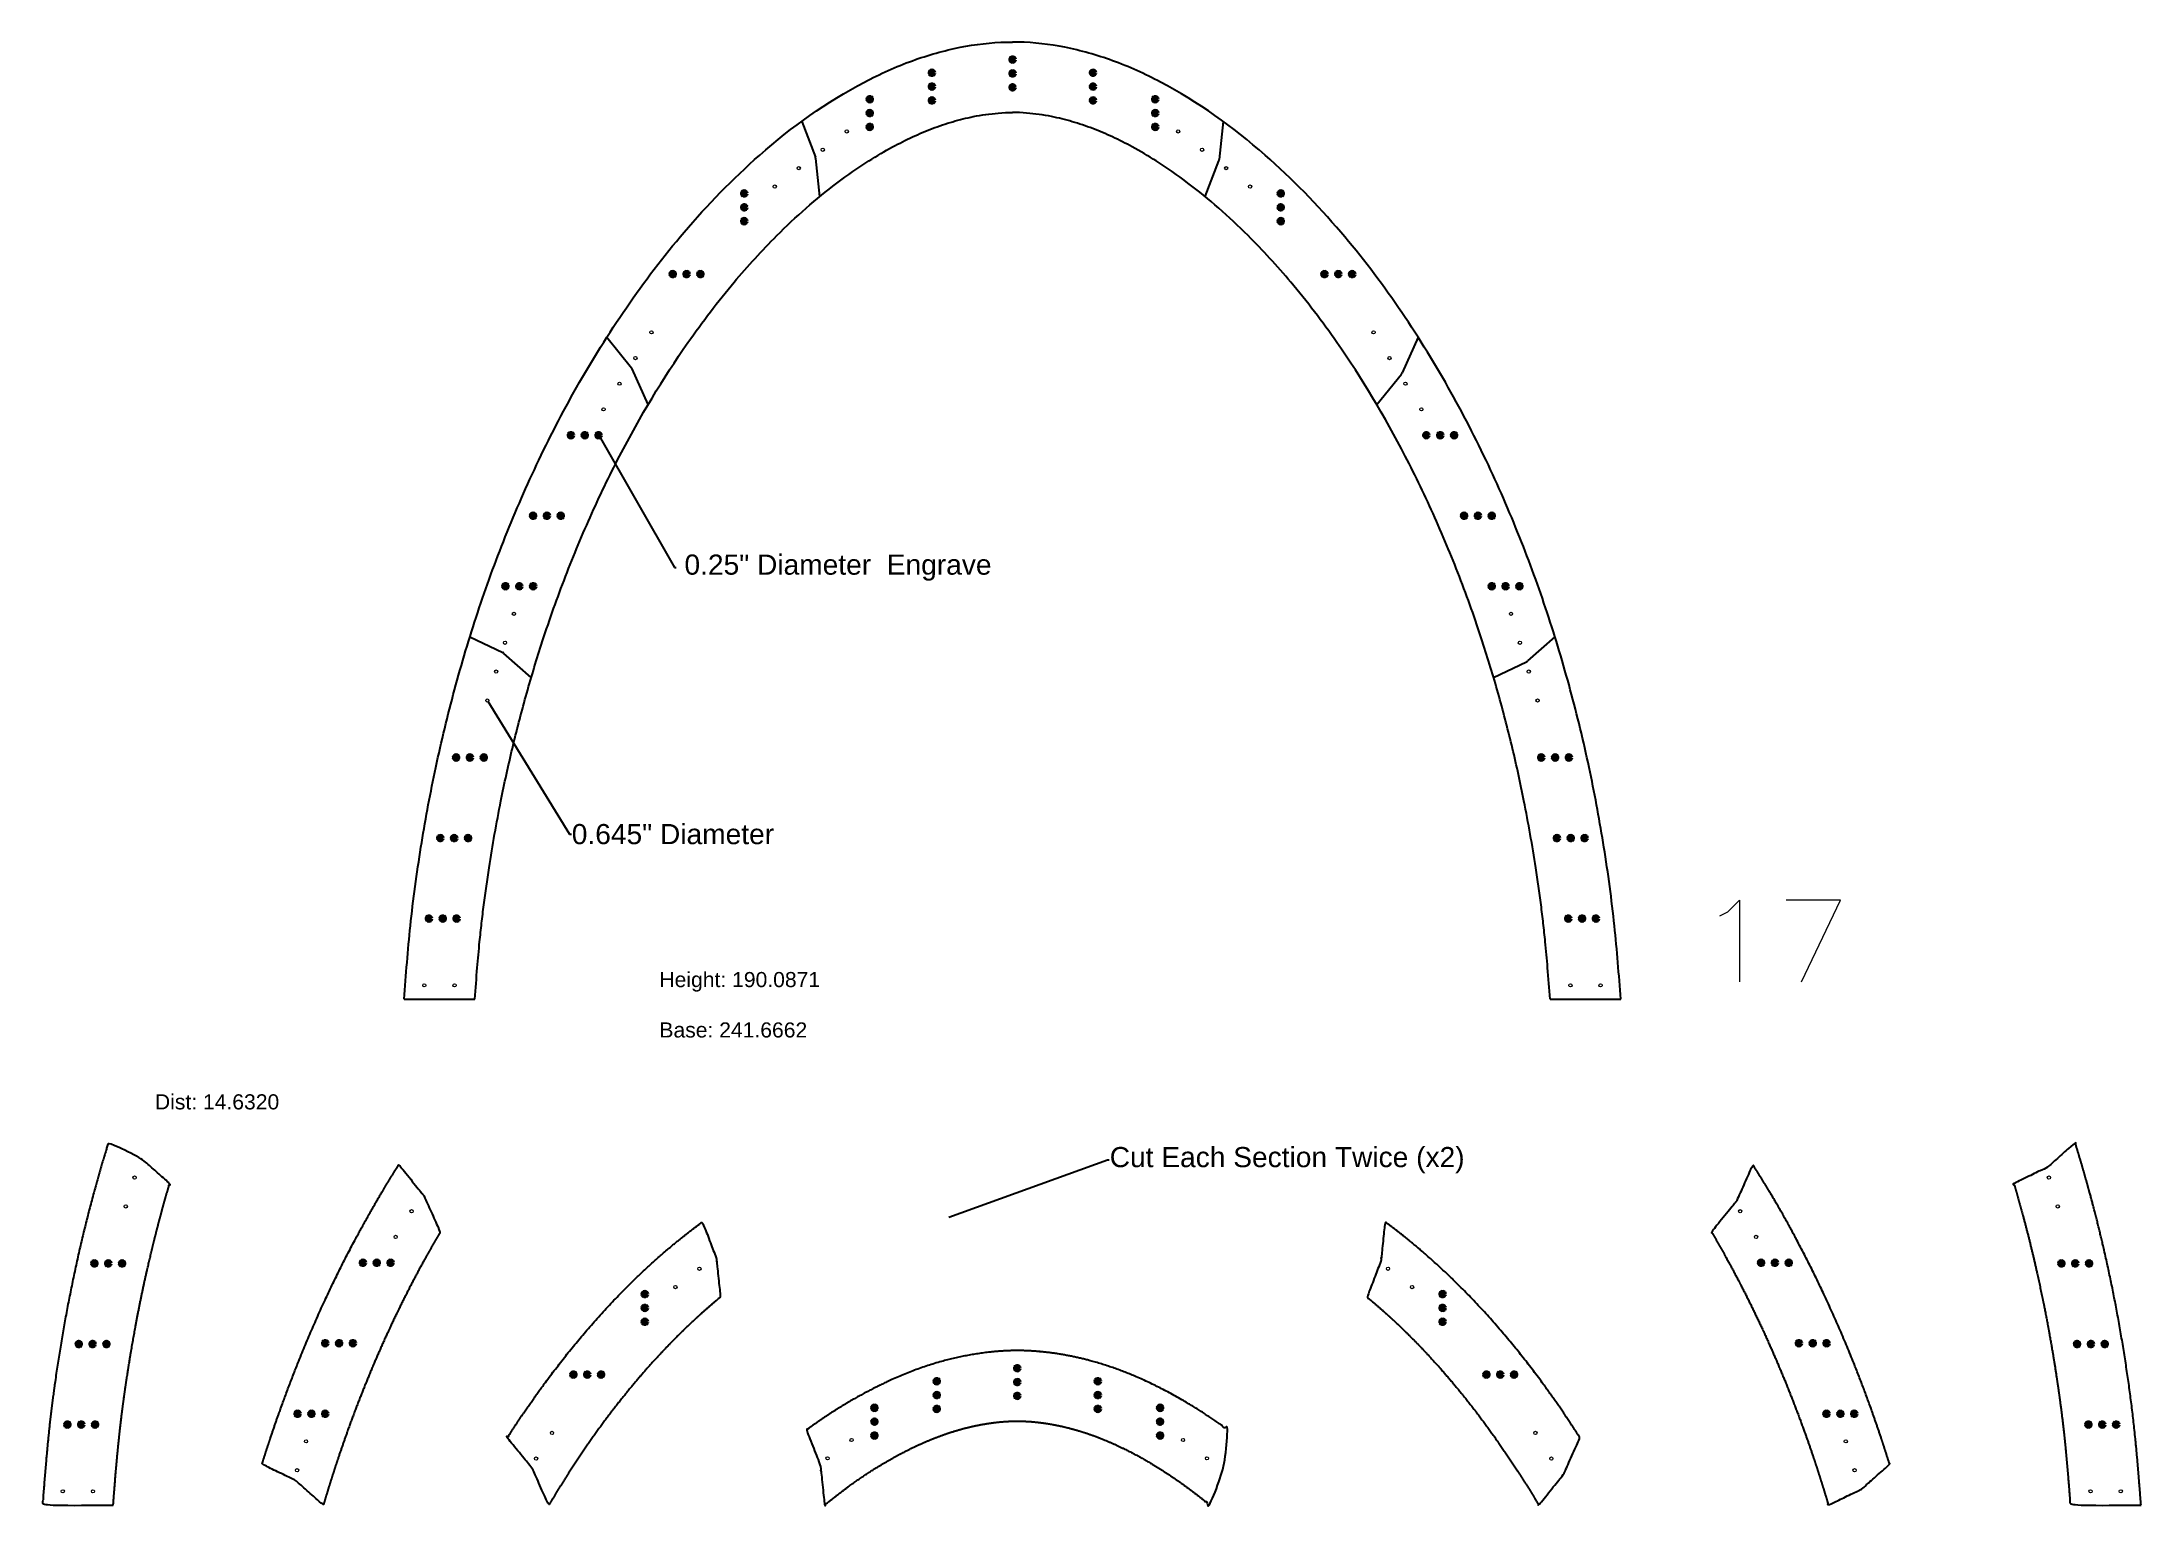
# Model space of a CAD drawing. Header units: inches. Extents: x 2 to 419, y 1 to 292.
import ezdxf
from ezdxf import colors
from ezdxf.entities.mleader import LeaderData, LeaderLine
from ezdxf.math import Vec2, Vec3

# ---------------------------------------------------------------- set-up
doc = ezdxf.new("R2010")
doc.units = ezdxf.units.IN
doc.header["$MEASUREMENT"] = 0
doc.header["$PDMODE"] = 32
doc.header["$PDSIZE"] = 1
for name, color, linetype, lineweight in [('Annotation', 7, 'Continuous', 9), ('Drilling', 3, 'Continuous', 13), ('Engrave', 4, 'Continuous', 50)]:
    doc.layers.add(name, color=color, linetype=linetype, lineweight=lineweight)
doc.styles.get("Standard").update_dxf_attribs({"font": 'Arial.ttf'})

# ---------------------------------------------------------------- blocks, each defined once
blk = doc.blocks.new('*U85')
at = {"layer": 'Engrave'}
blk.add_point((0, 0), dxfattribs=at)
blk = doc.blocks.new('*U86')
at = {"layer": 'Engrave', "color": 0, "linetype": 'ByBlock', "lineweight": -2, "transparency": 16777216}
for p in [(0, 0), (2.75, 0), (5.5, 0)]:
    blk.add_blockref('*U85', p, dxfattribs=at)
blk = doc.blocks.new('*U87')
at = {"layer": 'Engrave'}
blk.add_point((0, 0), dxfattribs=at)
blk = doc.blocks.new('*U88')
at = {"layer": 'Engrave', "color": 0, "linetype": 'ByBlock', "lineweight": -2, "transparency": 16777216}
for p in [(0, 0), (2.75, 0), (5.5, 0)]:
    blk.add_blockref('*U87', p, dxfattribs=at)
blk = doc.blocks.new('*U89')
at = {"layer": 'Engrave'}
blk.add_point((0, 0), dxfattribs=at)
blk = doc.blocks.new('*U90')
at = {"layer": 'Engrave', "color": 0, "linetype": 'ByBlock', "lineweight": -2, "transparency": 16777216}
for p in [(0, 0), (2.75, 0), (5.5, 0)]:
    blk.add_blockref('*U89', p, dxfattribs=at)
blk = doc.blocks.new('*U91')
at = {"layer": 'Engrave'}
blk.add_point((0, 0), dxfattribs=at)
blk = doc.blocks.new('*U92')
at = {"layer": 'Engrave', "color": 0, "linetype": 'ByBlock', "lineweight": -2, "transparency": 16777216}
for p in [(0, 0), (2.75, 0), (5.5, 0)]:
    blk.add_blockref('*U91', p, dxfattribs=at)
blk = doc.blocks.new('*U93')
at = {"layer": 'Engrave'}
blk.add_point((0, 0), dxfattribs=at)
blk = doc.blocks.new('*U94')
at = {"layer": 'Engrave', "color": 0, "linetype": 'ByBlock', "lineweight": -2, "transparency": 16777216}
for p in [(0, 0), (2.75, 0), (5.5, 0)]:
    blk.add_blockref('*U93', p, dxfattribs=at)
blk = doc.blocks.new('*U95')
at = {"layer": 'Engrave'}
blk.add_point((0, 0), dxfattribs=at)
blk = doc.blocks.new('*U96')
at = {"layer": 'Engrave', "color": 0, "linetype": 'ByBlock', "lineweight": -2, "transparency": 16777216}
for p in [(0, 0), (2.75, 0), (5.5, 0)]:
    blk.add_blockref('*U95', p, dxfattribs=at)
blk = doc.blocks.new('*U97')
at = {"layer": 'Engrave'}
blk.add_point((0, 0), dxfattribs=at)
blk = doc.blocks.new('*U98')
at = {"layer": 'Engrave', "color": 0, "linetype": 'ByBlock', "lineweight": -2, "transparency": 16777216}
for p in [(0, 0), (2.75, 0), (5.5, 0)]:
    blk.add_blockref('*U97', p, dxfattribs=at)
blk = doc.blocks.new('*U99')
at = {"layer": 'Engrave'}
blk.add_point((0, 0), dxfattribs=at)
blk = doc.blocks.new('*U100')
at = {"layer": 'Engrave', "color": 0, "linetype": 'ByBlock', "lineweight": -2, "transparency": 16777216}
for p in [(0, 0), (2.75, 0), (5.5, 0)]:
    blk.add_blockref('*U99', p, dxfattribs=at)
blk = doc.blocks.new('*U101')
at = {"layer": 'Engrave'}
blk.add_point((0, 0), dxfattribs=at)
blk = doc.blocks.new('*U102')
at = {"layer": 'Engrave', "color": 0, "linetype": 'ByBlock', "lineweight": -2, "transparency": 16777216}
for p in [(0, 0), (2.75, 0), (5.5, 0)]:
    blk.add_blockref('*U101', p, dxfattribs=at)
blk = doc.blocks.new('*U103')
at = {"layer": 'Engrave'}
blk.add_point((0, 0), dxfattribs=at)
blk = doc.blocks.new('*U104')
at = {"layer": 'Engrave', "color": 0, "linetype": 'ByBlock', "lineweight": -2, "transparency": 16777216}
for p in [(0, 0), (2.75, 0), (5.5, 0)]:
    blk.add_blockref('*U103', p, dxfattribs=at)
blk = doc.blocks.new('*U105')
at = {"layer": 'Engrave'}
blk.add_point((0, 0), dxfattribs=at)
blk = doc.blocks.new('*U106')
at = {"layer": 'Engrave', "color": 0, "linetype": 'ByBlock', "lineweight": -2, "transparency": 16777216}
for p in [(0, 0), (2.75, 0), (5.5, 0)]:
    blk.add_blockref('*U105', p, dxfattribs=at)
blk = doc.blocks.new('*U125')
at = {"layer": 'Engrave'}
blk.add_point((0, 0), dxfattribs=at)
blk = doc.blocks.new('*U126')
at = {"layer": 'Engrave', "color": 0, "linetype": 'ByBlock', "lineweight": -2, "transparency": 16777216}
for p in [(0, 0), (2.75, 0), (5.5, 0)]:
    blk.add_blockref('*U125', p, dxfattribs=at)
blk = doc.blocks.new('*U107')
at = {"layer": 'Engrave'}
blk.add_point((0, 0), dxfattribs=at)
blk = doc.blocks.new('*U108')
at = {"layer": 'Engrave', "color": 0, "linetype": 'ByBlock', "lineweight": -2, "transparency": 16777216}
for p in [(0, 0), (2.75, 0), (5.5, 0)]:
    blk.add_blockref('*U107', p, dxfattribs=at)
blk = doc.blocks.new('*U109')
at = {"layer": 'Engrave'}
blk.add_point((0, 0), dxfattribs=at)
blk = doc.blocks.new('*U110')
at = {"layer": 'Engrave', "color": 0, "linetype": 'ByBlock', "lineweight": -2, "transparency": 16777216}
for p in [(0, 0), (2.75, 0), (5.5, 0)]:
    blk.add_blockref('*U109', p, dxfattribs=at)
blk = doc.blocks.new('*U111')
at = {"layer": 'Engrave'}
blk.add_point((0, 0), dxfattribs=at)
blk = doc.blocks.new('*U112')
at = {"layer": 'Engrave', "color": 0, "linetype": 'ByBlock', "lineweight": -2, "transparency": 16777216}
for p in [(0, 0), (2.75, 0), (5.5, 0)]:
    blk.add_blockref('*U111', p, dxfattribs=at)
blk = doc.blocks.new('*U113')
at = {"layer": 'Engrave'}
blk.add_point((0, 0), dxfattribs=at)
blk = doc.blocks.new('*U114')
at = {"layer": 'Engrave', "color": 0, "linetype": 'ByBlock', "lineweight": -2, "transparency": 16777216}
for p in [(0, 0), (2.75, 0), (5.5, 0)]:
    blk.add_blockref('*U113', p, dxfattribs=at)
blk = doc.blocks.new('*U115')
at = {"layer": 'Engrave'}
blk.add_point((0, 0), dxfattribs=at)
blk = doc.blocks.new('*U116')
at = {"layer": 'Engrave', "color": 0, "linetype": 'ByBlock', "lineweight": -2, "transparency": 16777216}
for p in [(0, 0), (2.75, 0), (5.5, 0)]:
    blk.add_blockref('*U115', p, dxfattribs=at)
blk = doc.blocks.new('*U117')
at = {"layer": 'Engrave'}
blk.add_point((0, 0), dxfattribs=at)
blk = doc.blocks.new('*U118')
at = {"layer": 'Engrave', "color": 0, "linetype": 'ByBlock', "lineweight": -2, "transparency": 16777216}
for p in [(0, 0), (2.75, 0), (5.5, 0)]:
    blk.add_blockref('*U117', p, dxfattribs=at)
blk = doc.blocks.new('*U119')
at = {"layer": 'Engrave'}
blk.add_point((0, 0), dxfattribs=at)
blk = doc.blocks.new('*U120')
at = {"layer": 'Engrave', "color": 0, "linetype": 'ByBlock', "lineweight": -2, "transparency": 16777216}
for p in [(0, 0), (2.75, 0), (5.5, 0)]:
    blk.add_blockref('*U119', p, dxfattribs=at)
blk = doc.blocks.new('*U121')
at = {"layer": 'Engrave'}
blk.add_point((0, 0), dxfattribs=at)
blk = doc.blocks.new('*U122')
at = {"layer": 'Engrave', "color": 0, "linetype": 'ByBlock', "lineweight": -2, "transparency": 16777216}
for p in [(0, 0), (2.75, 0), (5.5, 0)]:
    blk.add_blockref('*U121', p, dxfattribs=at)
blk = doc.blocks.new('*U123')
at = {"layer": 'Engrave'}
blk.add_point((0, 0), dxfattribs=at)
blk = doc.blocks.new('*U124')
at = {"layer": 'Engrave', "color": 0, "linetype": 'ByBlock', "lineweight": -2, "transparency": 16777216}
for p in [(0, 0), (2.75, 0), (5.5, 0)]:
    blk.add_blockref('*U123', p, dxfattribs=at)
blk = doc.blocks.new('*U127')
at = {"layer": 'Engrave'}
blk.add_point((0, 0), dxfattribs=at)
blk = doc.blocks.new('*U128')
at = {"layer": 'Engrave', "color": 0, "linetype": 'ByBlock', "lineweight": -2, "transparency": 16777216}
for p in [(0, 0), (2.75, 0), (5.5, 0)]:
    blk.add_blockref('*U127', p, dxfattribs=at)
blk = doc.blocks.new('*U129')
at = {"layer": 'Engrave'}
blk.add_point((0, 0), dxfattribs=at)
blk = doc.blocks.new('*U130')
at = {"layer": 'Engrave', "color": 0, "linetype": 'ByBlock', "lineweight": -2, "transparency": 16777216}
for p in [(0, 0), (2.75, 0), (5.5, 0)]:
    blk.add_blockref('*U129', p, dxfattribs=at)
blk = doc.blocks.new('*U131')
at = {"layer": 'Engrave'}
blk.add_point((0, 0), dxfattribs=at)
blk = doc.blocks.new('*U132')
at = {"layer": 'Engrave', "color": 0, "linetype": 'ByBlock', "lineweight": -2, "transparency": 16777216}
for p in [(0, 0), (2.75, 0), (5.5, 0)]:
    blk.add_blockref('*U131', p, dxfattribs=at)
blk = doc.blocks.new('*U133')
at = {"layer": 'Engrave'}
blk.add_point((0, 0), dxfattribs=at)
blk = doc.blocks.new('*U134')
at = {"layer": 'Engrave', "color": 0, "linetype": 'ByBlock', "lineweight": -2, "transparency": 16777216}
for p in [(0, 0), (2.75, 0), (5.5, 0)]:
    blk.add_blockref('*U133', p, dxfattribs=at)
blk = doc.blocks.new('*U135')
at = {"layer": 'Engrave'}
blk.add_point((0, 0), dxfattribs=at)
blk = doc.blocks.new('*U136')
at = {"layer": 'Engrave', "color": 0, "linetype": 'ByBlock', "lineweight": -2, "transparency": 16777216}
for p in [(0, 0), (2.75, 0), (5.5, 0)]:
    blk.add_blockref('*U135', p, dxfattribs=at)
blk = doc.blocks.new('*U137')
at = {"layer": 'Engrave'}
blk.add_point((0, 0), dxfattribs=at)
blk = doc.blocks.new('*U138')
at = {"layer": 'Engrave', "color": 0, "linetype": 'ByBlock', "lineweight": -2, "transparency": 16777216}
for p in [(0, 0), (2.75, 0), (5.5, 0)]:
    blk.add_blockref('*U137', p, dxfattribs=at)
blk = doc.blocks.new('*U139')
at = {"layer": 'Engrave'}
blk.add_point((0, 0), dxfattribs=at)
blk = doc.blocks.new('*U140')
at = {"layer": 'Engrave', "color": 0, "linetype": 'ByBlock', "lineweight": -2, "transparency": 16777216}
for p in [(0, 0), (2.75, 0), (5.5, 0)]:
    blk.add_blockref('*U139', p, dxfattribs=at)
blk = doc.blocks.new('*U141')
at = {"layer": 'Engrave'}
blk.add_point((0, 0), dxfattribs=at)
blk = doc.blocks.new('*U142')
at = {"layer": 'Engrave', "color": 0, "linetype": 'ByBlock', "lineweight": -2, "transparency": 16777216}
for p in [(0, 0), (2.75, 0), (5.5, 0)]:
    blk.add_blockref('*U141', p, dxfattribs=at)
blk = doc.blocks.new('*U143')
at = {"layer": 'Engrave'}
blk.add_point((0, 0), dxfattribs=at)
blk = doc.blocks.new('*U144')
at = {"layer": 'Engrave', "color": 0, "linetype": 'ByBlock', "lineweight": -2, "transparency": 16777216}
for p in [(0, 0), (2.75, 0), (5.5, 0)]:
    blk.add_blockref('*U143', p, dxfattribs=at)
blk = doc.blocks.new('*U145')
at = {"layer": 'Engrave'}
blk.add_point((0, 0), dxfattribs=at)
blk = doc.blocks.new('*U146')
at = {"layer": 'Engrave', "color": 0, "linetype": 'ByBlock', "lineweight": -2, "transparency": 16777216}
for p in [(0, 0), (2.75, 0), (5.5, 0)]:
    blk.add_blockref('*U145', p, dxfattribs=at)
blk = doc.blocks.new('*U147')
at = {"layer": 'Engrave'}
blk.add_point((0, 0), dxfattribs=at)
blk = doc.blocks.new('*U148')
at = {"layer": 'Engrave', "color": 0, "linetype": 'ByBlock', "lineweight": -2, "transparency": 16777216}
for p in [(0, 0), (2.75, 0), (5.5, 0)]:
    blk.add_blockref('*U147', p, dxfattribs=at)
blk = doc.blocks.new('*U149')
at = {"layer": 'Engrave'}
blk.add_point((0, 0), dxfattribs=at)
blk = doc.blocks.new('*U150')
at = {"layer": 'Engrave', "color": 0, "linetype": 'ByBlock', "lineweight": -2, "transparency": 16777216}
for p in [(0, 0), (2.75, 0), (5.5, 0)]:
    blk.add_blockref('*U149', p, dxfattribs=at)
blk = doc.blocks.new('*U151')
at = {"layer": 'Engrave'}
blk.add_point((0, 0), dxfattribs=at)
blk = doc.blocks.new('*U152')
at = {"layer": 'Engrave', "color": 0, "linetype": 'ByBlock', "lineweight": -2, "transparency": 16777216}
for p in [(0, 0), (2.75, 0), (5.5, 0)]:
    blk.add_blockref('*U151', p, dxfattribs=at)
blk = doc.blocks.new('*U153')
at = {"layer": 'Engrave'}
blk.add_point((0, 0), dxfattribs=at)
blk = doc.blocks.new('*U154')
at = {"layer": 'Engrave', "color": 0, "linetype": 'ByBlock', "lineweight": -2, "transparency": 16777216}
for p in [(0, 0), (2.75, 0), (5.5, 0)]:
    blk.add_blockref('*U153', p, dxfattribs=at)
blk = doc.blocks.new('*U155')
at = {"layer": 'Engrave'}
blk.add_point((0, 0), dxfattribs=at)
blk = doc.blocks.new('*U156')
at = {"layer": 'Engrave', "color": 0, "linetype": 'ByBlock', "lineweight": -2, "transparency": 16777216}
for p in [(0, 0), (2.75, 0), (5.5, 0)]:
    blk.add_blockref('*U155', p, dxfattribs=at)
blk = doc.blocks.new('*U157')
at = {"layer": 'Engrave'}
blk.add_point((0, 0), dxfattribs=at)
blk = doc.blocks.new('*U158')
at = {"layer": 'Engrave', "color": 0, "linetype": 'ByBlock', "lineweight": -2, "transparency": 16777216}
for p in [(0, 0), (2.75, 0), (5.5, 0)]:
    blk.add_blockref('*U157', p, dxfattribs=at)
blk = doc.blocks.new('*U159')
at = {"layer": 'Engrave'}
blk.add_point((0, 0), dxfattribs=at)
blk = doc.blocks.new('*U160')
at = {"layer": 'Engrave', "color": 0, "linetype": 'ByBlock', "lineweight": -2, "transparency": 16777216}
for p in [(0, 0), (2.75, 0), (5.5, 0)]:
    blk.add_blockref('*U159', p, dxfattribs=at)
blk = doc.blocks.new('*U161')
at = {"layer": 'Engrave'}
blk.add_point((0, 0), dxfattribs=at)
blk = doc.blocks.new('*U162')
at = {"layer": 'Engrave', "color": 0, "linetype": 'ByBlock', "lineweight": -2, "transparency": 16777216}
for p in [(0, 0), (2.75, 0), (5.5, 0)]:
    blk.add_blockref('*U161', p, dxfattribs=at)
blk = doc.blocks.new('*U167')
at = {"layer": 'Engrave'}
blk.add_point((0, 0), dxfattribs=at)
blk = doc.blocks.new('*U168')
at = {"layer": 'Engrave', "color": 0, "linetype": 'ByBlock', "lineweight": -2, "transparency": 16777216}
for p in [(0, 0), (2.75, 0), (5.5, 0)]:
    blk.add_blockref('*U167', p, dxfattribs=at)
blk = doc.blocks.new('*U163')
at = {"layer": 'Engrave'}
blk.add_point((0, 0), dxfattribs=at)
blk = doc.blocks.new('*U164')
at = {"layer": 'Engrave', "color": 0, "linetype": 'ByBlock', "lineweight": -2, "transparency": 16777216}
for p in [(0, 0), (2.75, 0), (5.5, 0)]:
    blk.add_blockref('*U163', p, dxfattribs=at)
blk = doc.blocks.new('*U165')
at = {"layer": 'Engrave'}
blk.add_point((0, 0), dxfattribs=at)
blk = doc.blocks.new('*U166')
at = {"layer": 'Engrave', "color": 0, "linetype": 'ByBlock', "lineweight": -2, "transparency": 16777216}
for p in [(0, 0), (2.75, 0), (5.5, 0)]:
    blk.add_blockref('*U165', p, dxfattribs=at)

msp = doc.modelspace()

# ---------------------------------------------------------------- linework, layer by layer
for p, q in [((152.71, 275.99), (155.44, 268.88)), ((236.42, 275.99), (235.62, 268.42)), ((156.3, 261.06), (155.5, 268.63)), ((232.83, 261.06), (235.56, 268.17)), ((114, 233.14), (118.88, 227.07)), ((275.13, 233.14), (271.94, 226.04)), ((122.2, 219.75), (119.01, 226.85)), ((266.93, 219.75), (271.81, 225.82)), ((86.82, 173.66), (93.34, 170.49)), ((302.31, 173.66), (296.89, 168.85)), ((98.99, 165.53), (93.57, 170.34)), ((290.14, 165.53), (296.66, 168.69)), ((73.73, 101.67), (87.77, 101.67)), ((301.36, 101.67), (315.4, 101.67))]:
    msp.add_line(p, q)
for centre, start, end in [((154.5, 268.53), 6.0181, 20.9819), ((234.62, 268.53), 339.0181, 353.9819), ((118.1, 226.45), 24.1817, 38.8183), ((271.03, 226.45), 321.1817, 335.8183), ((92.9, 169.59), 48.3938, 64.1062), ((296.23, 169.59), 295.8938, 311.6062)]:
    msp.add_arc(centre, 1, start, end)
for points, knots in [([(73.73, 101.67), (74.11, 106.53), (74.88, 116.63), (76.94, 131.67), (79.75, 147), (83.38, 162.24), (87.89, 177.53), (93.38, 192.77), (99.97, 208.06), (108.01, 223.66), (117.67, 239.21), (129.6, 254.89), (144.87, 270.65), (160.53, 281.93), (174.43, 288.2), (183.94, 290.91), (190.68, 291.7), (194.17, 291.75), (194.56, 291.75)], [0, 0, 0, 0, 23.074136, 47.96793, 71.832421, 96.848881, 122.109788, 147.280559, 173.506416, 200.859515, 230.311653, 260.084115, 293.965839, 333.990233, 350.454723, 365.959246, 380.614337, 382.463671, 382.463671, 382.463671, 382.463671]), ([(315.4, 101.67), (315.02, 106.53), (314.25, 116.63), (312.19, 131.67), (309.38, 147), (305.75, 162.24), (301.24, 177.53), (295.74, 192.77), (289.16, 208.06), (281.12, 223.66), (271.46, 239.21), (259.53, 254.89), (244.25, 270.65), (228.6, 281.93), (214.7, 288.2), (205.19, 290.91), (198.45, 291.7), (194.96, 291.75), (194.56, 291.75)], [0, 0, 0, 0, 23.074136, 47.96793, 71.832421, 96.848881, 122.109788, 147.280559, 173.506416, 200.859515, 230.311653, 260.084115, 293.965839, 333.990233, 350.454723, 365.959246, 380.614337, 382.463671, 382.463671, 382.463671, 382.463671]), ([(87.77, 101.67), (87.94, 103.78), (88.1, 105.87), (88.42, 109.66), (88.57, 111.38), (88.86, 114.3), (88.99, 115.52), (89.27, 117.96), (89.42, 119.19), (89.89, 122.86), (90.24, 125.31), (90.96, 129.99), (91.33, 132.22), (92.11, 136.65), (92.52, 138.86), (93.66, 144.55), (94.42, 148.02), (96.07, 154.94), (96.97, 158.39), (98.88, 165.24), (99.9, 168.64), (102.37, 176.32), (103.88, 180.6), (107.11, 189.06), (108.84, 193.24), (112.52, 201.48), (114.47, 205.54), (120.6, 217.36), (125.12, 224.92), (133.01, 236.21), (136.06, 240.21), (141.99, 247.27), (144.82, 250.37), (149.65, 255.19), (151.6, 257.01), (157.57, 262.25), (161.74, 265.42), (167.6, 269.13), (169.18, 270.06), (172.07, 271.62), (173.38, 272.29), (176, 273.5), (177.31, 274.06), (179.97, 275.08), (181.33, 275.53), (184.05, 276.33), (185.42, 276.67), (188.45, 277.27), (190.11, 277.5), (192.7, 277.71), (193.64, 277.75), (194.56, 277.75)], [1.703626, 1.703626, 1.703626, 1.703626, 11.783343, 11.783343, 20.253645, 20.253645, 26.400184, 26.400184, 32.546722, 32.546722, 44.839799, 44.839799, 55.970934, 55.970934, 67.102069, 67.102069, 84.776048, 84.776048, 102.450027, 102.450027, 120.124006, 120.124006, 142.744732, 142.744732, 165.365458, 165.365458, 187.986185, 187.986185, 232.414026, 232.414026, 258.165004, 258.165004, 279.941924, 279.941924, 293.942569, 293.942569, 321.94386, 321.94386, 332.080621, 332.080621, 340.35508, 340.35508, 348.629539, 348.629539, 357.193323, 357.193323, 365.757107, 365.757107, 376.288673, 376.288673, 382.365283, 382.365283, 382.365283, 382.365283]), ([(301.36, 101.67), (301.19, 103.78), (301.03, 105.87), (300.71, 109.66), (300.56, 111.38), (300.27, 114.3), (300.14, 115.52), (299.86, 117.96), (299.71, 119.19), (299.24, 122.86), (298.89, 125.31), (298.17, 129.99), (297.8, 132.22), (297.02, 136.65), (296.6, 138.86), (295.47, 144.55), (294.71, 148.02), (293.05, 154.94), (292.16, 158.39), (290.25, 165.24), (289.23, 168.64), (286.76, 176.32), (285.25, 180.6), (282.02, 189.06), (280.29, 193.24), (276.61, 201.48), (274.66, 205.54), (268.52, 217.36), (264.01, 224.92), (256.12, 236.21), (253.07, 240.21), (247.14, 247.27), (244.31, 250.37), (239.47, 255.19), (237.53, 257.01), (231.55, 262.25), (227.39, 265.42), (221.53, 269.13), (219.95, 270.06), (217.06, 271.62), (215.75, 272.29), (213.13, 273.5), (211.82, 274.06), (209.16, 275.08), (207.8, 275.53), (205.08, 276.33), (203.71, 276.67), (200.68, 277.27), (199.02, 277.5), (196.43, 277.71), (195.49, 277.75), (194.56, 277.75)], [1.703626, 1.703626, 1.703626, 1.703626, 11.783343, 11.783343, 20.253645, 20.253645, 26.400184, 26.400184, 32.546722, 32.546722, 44.839799, 44.839799, 55.970934, 55.970934, 67.102069, 67.102069, 84.776048, 84.776048, 102.450027, 102.450027, 120.124006, 120.124006, 142.744732, 142.744732, 165.365458, 165.365458, 187.986185, 187.986185, 232.414026, 232.414026, 258.165004, 258.165004, 279.941924, 279.941924, 293.942569, 293.942569, 321.94386, 321.94386, 332.080621, 332.080621, 340.35508, 340.35508, 348.629539, 348.629539, 357.193323, 357.193323, 365.757107, 365.757107, 376.288673, 376.288673, 382.365283, 382.365283, 382.365283, 382.365283])]:
    msp.add_open_spline(points, degree=3, knots=knots)
for points, weights, knots in [([(15.96, 1.2), (11.28, 1.2), (6.6, 1.2), (1.91, 1.2), (2.29, 6.06), (3.07, 16.17), (5.12, 31.21), (7.94, 46.54), (11.25, 60.47), (13.82, 69.38), (15, 73.2), (17.18, 72.14), (19.35, 71.09), (21.52, 70.03), (21.61, 69.99), (21.68, 69.94), (21.75, 69.88), (23.56, 68.27), (25.36, 66.67), (27.17, 65.07), (26.81, 63.83), (26.45, 62.59), (25.15, 57.93), (24.26, 54.48), (22.6, 47.56), (21.84, 44.09), (20.71, 38.39), (20.29, 36.19), (19.51, 31.76), (19.14, 29.53), (18.42, 24.85), (18.07, 22.4), (17.6, 18.73), (17.45, 17.5), (17.18, 15.06), (17.05, 13.84), (16.76, 10.92), (16.6, 9.2), (16.28, 5.41), (16.12, 3.32), (15.96, 1.2)], [1, 1, 1, 1, 1, 1, 1, 1, 1, 1, 1, 1, 1, 1, 0.993742883973, 0.993742883973, 1, 1, 1, 1, 1, 1, 1, 1, 1, 1, 1, 1, 1, 1, 1, 1, 1, 1, 1, 1, 1, 1, 1, 1, 1], [0, 0, 0, 0, 1, 1, 1, 24.074136, 48.96793, 72.832421, 97.848881, 116.744684, 116.744684, 116.744684, 117.744684, 117.744684, 117.744684, 118.018916, 118.018916, 118.018916, 119.018916, 119.018916, 119.018916, 125.427659, 125.427659, 143.101638, 143.101638, 160.775617, 160.775617, 171.906752, 171.906752, 183.037887, 183.037887, 195.330964, 195.330964, 201.477502, 201.477502, 207.624041, 207.624041, 216.094343, 216.094343, 226.17406, 226.17406, 226.17406, 226.17406]), ([(418.72, 1.2), (414.04, 1.2), (409.36, 1.2), (404.68, 1.2), (404.51, 3.32), (404.35, 5.41), (404.03, 9.2), (403.88, 10.92), (403.59, 13.84), (403.46, 15.06), (403.18, 17.5), (403.03, 18.73), (402.56, 22.4), (402.21, 24.85), (401.49, 29.53), (401.12, 31.76), (400.34, 36.19), (399.93, 38.39), (398.79, 44.09), (398.03, 47.56), (396.38, 54.48), (395.48, 57.93), (394.18, 62.59), (393.83, 63.83), (393.46, 65.07), (395.64, 66.12), (397.81, 67.18), (399.98, 68.23), (400.07, 68.27), (400.14, 68.32), (400.21, 68.38), (402.02, 69.99), (403.82, 71.59), (405.63, 73.2), (406.82, 69.38), (409.38, 60.47), (412.7, 46.54), (415.51, 31.21), (417.57, 16.17), (418.34, 6.06), (418.72, 1.2)], [1, 1, 1, 1, 1, 1, 1, 1, 1, 1, 1, 1, 1, 1, 1, 1, 1, 1, 1, 1, 1, 1, 1, 1, 1, 1, 1, 1, 0.993742883973, 0.993742883973, 1, 1, 1, 1, 1, 1, 1, 1, 1, 1, 1], [0, 0, 0, 0, 1, 1, 1, 11.079717, 11.079717, 19.550019, 19.550019, 25.696558, 25.696558, 31.843096, 31.843096, 44.136173, 44.136173, 55.267308, 55.267308, 66.398443, 66.398443, 84.072422, 84.072422, 101.746401, 101.746401, 108.155144, 108.155144, 108.155144, 109.155144, 109.155144, 109.155144, 109.429376, 109.429376, 109.429376, 110.429376, 110.429376, 110.429376, 129.325179, 154.341639, 178.20613, 203.099924, 226.17406, 226.17406, 226.17406, 226.17406]), ([(77.71, 62.53), (77.68, 62.61), (77.64, 62.68), (77.58, 62.75), (75.95, 64.77), (74.33, 66.79), (72.7, 68.81), (70.61, 65.54), (65.64, 57.25), (58.67, 43.73), (52.09, 28.45), (47.95, 16.96), (45.92, 10.62), (45.52, 9.33), (47.7, 8.28), (49.87, 7.22), (52.04, 6.17), (52.13, 6.13), (52.2, 6.08), (52.27, 6.02), (54.08, 4.41), (55.88, 2.81), (57.69, 1.2), (58.33, 3.37), (58.99, 5.53), (61.08, 12), (62.58, 16.27), (65.81, 24.73), (67.54, 28.92), (71.22, 37.16), (73.17, 41.22), (77.04, 48.67), (78.93, 52.08), (80.9, 55.43), (79.84, 57.79), (78.78, 60.16), (77.71, 62.53)], [1, 0.994569132604, 0.994569132604, 1, 1, 1, 1, 1, 1, 1, 1, 1, 1, 1, 1, 1, 1, 0.993742883973, 0.993742883973, 1, 1, 1, 1, 1, 1, 1, 1, 1, 1, 1, 1, 1, 1, 1, 1, 1, 1], [0, 0, 0, 0, 0.255459, 0.255459, 0.255459, 1.255459, 1.255459, 1.255459, 19.633381, 46.986481, 73.212337, 98.383109, 104.748212, 104.748212, 104.748212, 105.748212, 105.748212, 105.748212, 106.022444, 106.022444, 106.022444, 107.022444, 107.022444, 107.022444, 118.28768, 118.28768, 140.908406, 140.908406, 163.529132, 163.529132, 186.149859, 186.149859, 205.802101, 205.802101, 205.802101, 206.802101, 206.802101, 206.802101, 206.802101]), ([(338.43, 61.71), (339.49, 64.08), (340.55, 66.45), (341.62, 68.81), (343.71, 65.54), (348.68, 57.25), (355.65, 43.73), (362.23, 28.45), (366.37, 16.96), (368.39, 10.62), (368.79, 9.33), (366.99, 7.73), (365.18, 6.12), (363.38, 4.52), (363.31, 4.46), (363.23, 4.41), (363.15, 4.37), (360.97, 3.31), (358.8, 2.26), (356.63, 1.2), (355.99, 3.37), (355.32, 5.53), (353.24, 12), (351.74, 16.27), (348.5, 24.73), (346.78, 28.92), (343.1, 37.16), (341.15, 41.22), (337.28, 48.67), (335.39, 52.08), (333.41, 55.43), (335.04, 57.45), (336.67, 59.47), (338.29, 61.49), (338.35, 61.56), (338.39, 61.63), (338.43, 61.71)], [1, 1, 1, 1, 1, 1, 1, 1, 1, 1, 1, 1, 1, 1, 0.993742883973, 0.993742883973, 1, 1, 1, 1, 1, 1, 1, 1, 1, 1, 1, 1, 1, 1, 1, 1, 1, 1, 0.994569132604, 0.994569132604, 1], [0, 0, 0, 0, 1, 1, 1, 19.377923, 46.731022, 72.956879, 98.12765, 104.492754, 104.492754, 104.492754, 105.492754, 105.492754, 105.492754, 105.766986, 105.766986, 105.766986, 106.766986, 106.766986, 106.766986, 118.032221, 118.032221, 140.652948, 140.652948, 163.273674, 163.273674, 185.8944, 185.8944, 205.546642, 205.546642, 205.546642, 206.546642, 206.546642, 206.546642, 206.802101, 206.802101, 206.802101, 206.802101]), ([(135.71, 50.34), (134.8, 52.71), (133.89, 55.08), (132.98, 57.45), (130.1, 55.34), (121.72, 48.58), (109.86, 36.34), (100.29, 23.76), (95.52, 16.56), (94.26, 14.59), (95.89, 12.57), (97.52, 10.55), (99.15, 8.52), (99.2, 8.46), (99.24, 8.38), (99.28, 8.31), (100.34, 5.94), (101.4, 3.57), (102.47, 1.2), (104.96, 5.42), (107.6, 9.53), (113.27, 17.66), (116.32, 21.66), (122.25, 28.72), (125.08, 31.82), (129.92, 36.64), (131.86, 38.46), (134.75, 40.99), (135.65, 41.76), (136.56, 42.51), (136.3, 45.04), (136.03, 47.56), (135.77, 50.08), (135.76, 50.17), (135.74, 50.26), (135.71, 50.34)], [1, 1, 1, 1, 1, 1, 1, 1, 1, 1, 1, 1, 1, 0.994569132604, 0.994569132604, 1, 1, 1, 1, 1, 1, 1, 1, 1, 1, 1, 1, 1, 1, 1, 1, 1, 1, 0.994324033151, 0.994324033151, 1], [0, 0, 0, 0, 1, 1, 1, 17.836395, 51.718119, 81.490581, 92.564796, 92.564796, 92.564796, 93.564796, 93.564796, 93.564796, 93.820255, 93.820255, 93.820255, 94.820255, 94.820255, 94.820255, 119.595854, 119.595854, 145.346833, 145.346833, 167.123752, 167.123752, 181.124397, 181.124397, 187.405322, 187.405322, 187.405322, 188.405322, 188.405322, 188.405322, 188.66649, 188.66649, 188.66649, 188.66649]), ([(267.72, 49.62), (267.75, 49.7), (267.77, 49.79), (267.78, 49.87), (268.04, 52.4), (268.31, 54.92), (268.57, 57.45), (271.45, 55.34), (279.83, 48.58), (291.69, 36.34), (301.26, 23.76), (306.03, 16.56), (307.29, 14.59), (306.23, 12.22), (305.16, 9.86), (304.1, 7.49), (304.06, 7.41), (304.02, 7.34), (303.97, 7.27), (302.34, 5.25), (300.71, 3.23), (299.09, 1.2), (296.59, 5.42), (293.96, 9.53), (288.28, 17.66), (285.23, 21.66), (279.3, 28.72), (276.47, 31.82), (271.63, 36.64), (269.69, 38.46), (266.8, 40.99), (265.9, 41.76), (264.99, 42.51), (265.9, 44.88), (266.81, 47.25), (267.72, 49.62)], [1, 0.994324033151, 0.994324033151, 1, 1, 1, 1, 1, 1, 1, 1, 1, 1, 1, 1, 1, 0.994569132604, 0.994569132604, 1, 1, 1, 1, 1, 1, 1, 1, 1, 1, 1, 1, 1, 1, 1, 1, 1, 1], [0, 0, 0, 0, 0.261168, 0.261168, 0.261168, 1.261168, 1.261168, 1.261168, 18.097563, 51.979287, 81.751749, 92.825964, 92.825964, 92.825964, 93.825964, 93.825964, 93.825964, 94.081422, 94.081422, 94.081422, 95.081422, 95.081422, 95.081422, 119.857021, 119.857021, 145.608, 145.608, 167.38492, 167.38492, 181.385565, 181.385565, 187.66649, 187.66649, 187.66649, 188.66649, 188.66649, 188.66649, 188.66649]), ([(156.4, 9.03), (155.49, 11.4), (154.58, 13.77), (153.67, 16.14), (157.63, 19.04), (164.74, 23.54), (175.38, 28.35), (184.89, 31.05), (191.64, 31.84), (195.13, 31.9), (195.52, 31.9), (195.91, 31.9), (199.4, 31.84), (206.15, 31.05), (215.66, 28.35), (226.31, 23.54), (233.41, 19.04), (237.37, 16.14), (237.11, 13.61), (236.84, 11.09), (236.58, 8.57), (236.57, 8.48), (236.55, 8.39), (236.51, 8.31), (235.61, 5.94), (234.7, 3.57), (233.79, 1.2), (230.64, 3.8), (227.38, 6.18), (222.49, 9.28), (220.91, 10.2), (218.02, 11.77), (216.7, 12.43), (214.09, 13.65), (212.78, 14.2), (210.11, 15.22), (208.76, 15.68), (206.03, 16.47), (204.67, 16.81), (201.64, 17.41), (199.97, 17.65), (197.39, 17.85), (196.45, 17.89), (195.52, 17.9), (194.6, 17.89), (193.65, 17.85), (191.07, 17.65), (189.4, 17.41), (186.37, 16.81), (185.01, 16.47), (182.29, 15.68), (180.93, 15.22), (178.27, 14.2), (176.96, 13.65), (174.34, 12.43), (173.03, 11.77), (170.13, 10.2), (168.56, 9.28), (163.66, 6.18), (160.41, 3.8), (157.25, 1.2), (156.99, 3.73), (156.72, 6.25), (156.46, 8.78), (156.45, 8.86), (156.43, 8.95), (156.4, 9.03)], [1, 1, 1, 1, 1, 1, 1, 1, 1, 1, 1, 1, 1, 1, 1, 1, 1, 1, 1, 1, 1, 0.994324033151, 0.994324033151, 1, 1, 1, 1, 1, 1, 1, 1, 1, 1, 1, 1, 1, 1, 1, 1, 1, 1, 1, 1, 1, 1, 1, 1, 1, 1, 1, 1, 1, 1, 1, 1, 1, 1, 1, 1, 1, 1, 1, 1, 1, 0.994324033151, 0.994324033151, 1], [0, 0, 0, 0, 1, 1, 1, 24.187999, 40.652489, 56.157012, 70.812103, 72.661437, 72.661437, 72.661437, 74.510771, 89.165862, 104.670385, 121.134875, 144.322874, 144.322874, 144.322874, 145.322874, 145.322874, 145.322874, 145.584041, 145.584041, 145.584041, 146.584041, 146.584041, 146.584041, 168.304407, 168.304407, 178.441168, 178.441168, 186.715627, 186.715627, 194.990086, 194.990086, 203.55387, 203.55387, 212.117654, 212.117654, 222.64922, 222.64922, 228.725831, 228.725831, 228.725831, 234.802441, 234.802441, 245.334007, 245.334007, 253.897791, 253.897791, 262.461575, 262.461575, 270.736034, 270.736034, 279.010493, 279.010493, 289.147255, 289.147255, 310.86762, 310.86762, 310.86762, 311.86762, 311.86762, 311.86762, 312.128787, 312.128787, 312.128787, 312.128787])]:
    msp.add_rational_spline(points, weights, degree=3, knots=knots)
at = {"layer": 'Annotation'}
for points in [[(335.09, 118.25), (336.63, 119.02), (338.95, 121.33), (338.95, 105.13)], [(351.29, 105.13), (359.01, 121.33), (348.21, 121.33)]]:
    msp.add_lwpolyline(points, dxfattribs=at)
at = {"layer": 'Drilling'}
for centre, radius in [((161.65, 274), 0.323), ((227.48, 274), 0.323), ((152.12, 266.7), 0.323), ((156.89, 270.35), 0.323), ((232.24, 270.35), 0.323), ((237.01, 266.7), 0.323), ((147.36, 263.05), 0.323), ((241.77, 263.05), 0.323), ((122.85, 234.09), 0.322), ((266.28, 234.09), 0.322), ((119.68, 228.99), 0.322), ((269.45, 228.99), 0.322), ((116.52, 223.9), 0.322), ((272.61, 223.9), 0.322), ((113.35, 218.8), 0.322), ((275.78, 218.8), 0.322), ((95.54, 178.2), 0.322), ((293.58, 178.2), 0.322), ((93.78, 172.46), 0.322), ((295.35, 172.46), 0.322), ((92.02, 166.73), 0.322), ((297.11, 166.73), 0.322), ((90.26, 160.99), 0.322), ((298.87, 160.99), 0.322), ((77.75, 104.42), 0.323), ((83.75, 104.42), 0.323), ((305.38, 104.42), 0.323), ((311.38, 104.42), 0.323), ((20.21, 66.26), 0.322), ((400.43, 66.26), 0.322), ((18.45, 60.53), 0.322), ((75.22, 59.57), 0.322), ((339.1, 59.57), 0.322), ((402.19, 60.53), 0.322), ((72.05, 54.47), 0.322), ((342.26, 54.47), 0.322), ((132.39, 48.15), 0.323), ((269.16, 48.15), 0.323), ((127.63, 44.51), 0.323), ((273.93, 44.51), 0.323), ((54.25, 13.87), 0.322), ((103.11, 15.54), 0.322), ((162.61, 14.14), 0.323), ((228.44, 14.14), 0.323), ((298.44, 15.54), 0.322), ((360.07, 13.87), 0.322), ((52.49, 8.14), 0.322), ((99.95, 10.45), 0.322), ((157.84, 10.5), 0.323), ((233.2, 10.5), 0.323), ((301.6, 10.45), 0.322), ((361.83, 8.14), 0.322), ((5.94, 3.95), 0.323), ((11.94, 3.95), 0.323), ((408.7, 3.95), 0.323), ((414.7, 3.95), 0.323)]:
    msp.add_circle(centre, radius, dxfattribs=at)

# ---------------------------------------------------------------- block references
at = {"layer": 'Engrave', "rotation": 270}
for name, p in [('*U100', (194.58, 288.25)), ('*U102', (178.56, 285.65)), ('*U104', (166.21, 280.39)), ('*U106', (141.29, 261.67)), ('*U142', (121.55, 43.12)), ('*U146', (179.52, 25.8)), ('*U144', (195.53, 28.4)), ('*U148', (167.16, 20.53))]:
    msp.add_blockref(name, p, dxfattribs=at)
at = {"layer": 'Engrave', "xscale": -1, "rotation": 90}
for name, p in [('*U120', (210.56, 285.65)), ('*U122', (222.92, 280.39)), ('*U124', (247.84, 261.67)), ('*U156', (280, 43.12)), ('*U150', (211.52, 25.8)), ('*U152', (223.88, 20.53))]:
    msp.add_blockref(name, p, dxfattribs=at)
at = {"layer": 'Engrave'}
for name, p in [('*U98', (127.09, 245.67)), ('*U96', (106.86, 213.67)), ('*U94', (99.35, 197.67)), ('*U92', (93.87, 183.67)), ('*U90', (84.05, 149.67)), ('*U88', (80.93, 133.67)), ('*U86', (78.67, 117.67)), ('*U132', (12.23, 49.2)), ('*U138', (65.56, 49.34)), ('*U130', (9.12, 33.2)), ('*U136', (58.06, 33.34)), ('*U140', (107.36, 27.12)), ('*U128', (6.85, 17.2)), ('*U134', (52.57, 19.34))]:
    msp.add_blockref(name, p, dxfattribs=at)
at = {"layer": 'Engrave', "xscale": -1}
for name, p in [('*U118', (262.04, 245.67)), ('*U116', (282.27, 213.67)), ('*U114', (289.77, 197.67)), ('*U112', (295.26, 183.67)), ('*U110', (305.08, 149.67)), ('*U108', (308.2, 133.67)), ('*U126', (310.46, 117.67)), ('*U162', (348.76, 49.34)), ('*U166', (408.4, 49.2)), ('*U160', (356.26, 33.34)), ('*U164', (411.52, 33.2)), ('*U154', (294.2, 27.12)), ('*U158', (361.75, 19.34)), ('*U168', (413.78, 17.2))]:
    msp.add_blockref(name, p, dxfattribs=at)

# ---------------------------------------------------------------- texts
at = {"layer": 'Annotation', "char_height": 3, "attachment_point": 1}
for s, insert in [('Height: 190.0871\\P \\PBase: 241.6662', (124.44, 107.07)), ('Dist: 14.6320', (24.24, 82.79))]:
    msp.add_mtext_dynamic_manual_height_columns(s, width=45.2102, gutter_width=1, heights=[0], dxfattribs=dict(at, insert=insert))

# ---------------------------------------------------------------- leaders
at = {"layer": 'Annotation'}
ml = msp.add_multileader_mtext('Standard', dxfattribs=at)
ml.set_content('\\A1; 0.25" Diameter  Engrave', color=256)
ml.set_leader_properties()
ml.build(insert=Vec2(0, 0))
ml.multileader.update_dxf_attribs({"text_right_attachment_type": 6, "dogleg_length": 0.36, "arrow_head_size": 0.18})
ctx = ml.context
ctx.base_point, ctx.arrow_head_size, ctx.landing_gap_size, ctx.plane_origin = Vec3(127.78, 187.4), 0.18, 0.09, Vec3(252.96, 166.7)
ctx.right_attachment = 6
notes = []
notes.append((ctx, [(1, (1, 1, 0), (127.42, 187.4), (1, 0), 0.36, [(0, [(112.36, 213.67)], 0, [])])]))
ctx.mtext.insert, ctx.mtext.flow_direction = Vec3(127.87, 189.97), 5
ml = msp.add_multileader_mtext('Standard', dxfattribs=at)
ml.set_content('\\A1;0.645" Diameter', color=256)
ml.set_leader_properties()
ml.build(insert=Vec2(0, 0))
ml.multileader.update_dxf_attribs({"text_right_attachment_type": 6, "dogleg_length": 0.36, "arrow_head_size": 0.18})
ctx = ml.context
ctx.base_point, ctx.arrow_head_size, ctx.landing_gap_size, ctx.plane_origin = Vec3(106.95, 134.43), 0.18, 0.09, Vec3(232.13, 113.73)
ctx.right_attachment = 6
notes.append((ctx, [(1, (1, 1, 0), (106.59, 134.43), (1, 0), 0.36, [(0, [(90.26, 160.99)], 0, [])])]))
ctx.mtext.insert, ctx.mtext.flow_direction = Vec3(107.04, 136.46), 5
ml = msp.add_multileader_mtext('Standard', dxfattribs=at)
ml.set_content('\\A1;Cut Each Section Twice (x2) ', color=256)
ml.set_leader_properties()
ml.build(insert=Vec2(0, 0))
ml.multileader.update_dxf_attribs({"text_right_attachment_type": 6, "dogleg_length": 0.36, "arrow_head_size": 0.18})
ctx = ml.context
ctx.base_point, ctx.arrow_head_size, ctx.landing_gap_size, ctx.plane_origin = Vec3(213.79, 69.78), 0.18, 0.09, Vec3(349.33, 34.54)
ctx.right_attachment = 6
notes.append((ctx, [(1, (1, 1, 0), (213.43, 69.78), (1, 0), 0.36, [(0, [(181.76, 58.32)], 0, [])])]))
ctx.mtext.insert, ctx.mtext.flow_direction = Vec3(213.88, 72.32), 5
for ctx, leaders in notes:
    for number, flags, end, landing, length, lines in leaders:
        leader = LeaderData()
        leader.index, (leader.has_last_leader_line, leader.has_dogleg_vector, leader.attachment_direction) = number, flags
        leader.last_leader_point, leader.dogleg_vector, leader.dogleg_length = Vec3(end), Vec3(landing), length
        for number, points, colour, breaks in lines:
            line = LeaderLine()
            line.index, line.vertices, line.color, line.breaks = number, Vec3.list(points), colors.encode_raw_color(colour), breaks
            leader.lines.append(line)
        ctx.leaders.append(leader)

doc.saveas('drawing.dxf')
